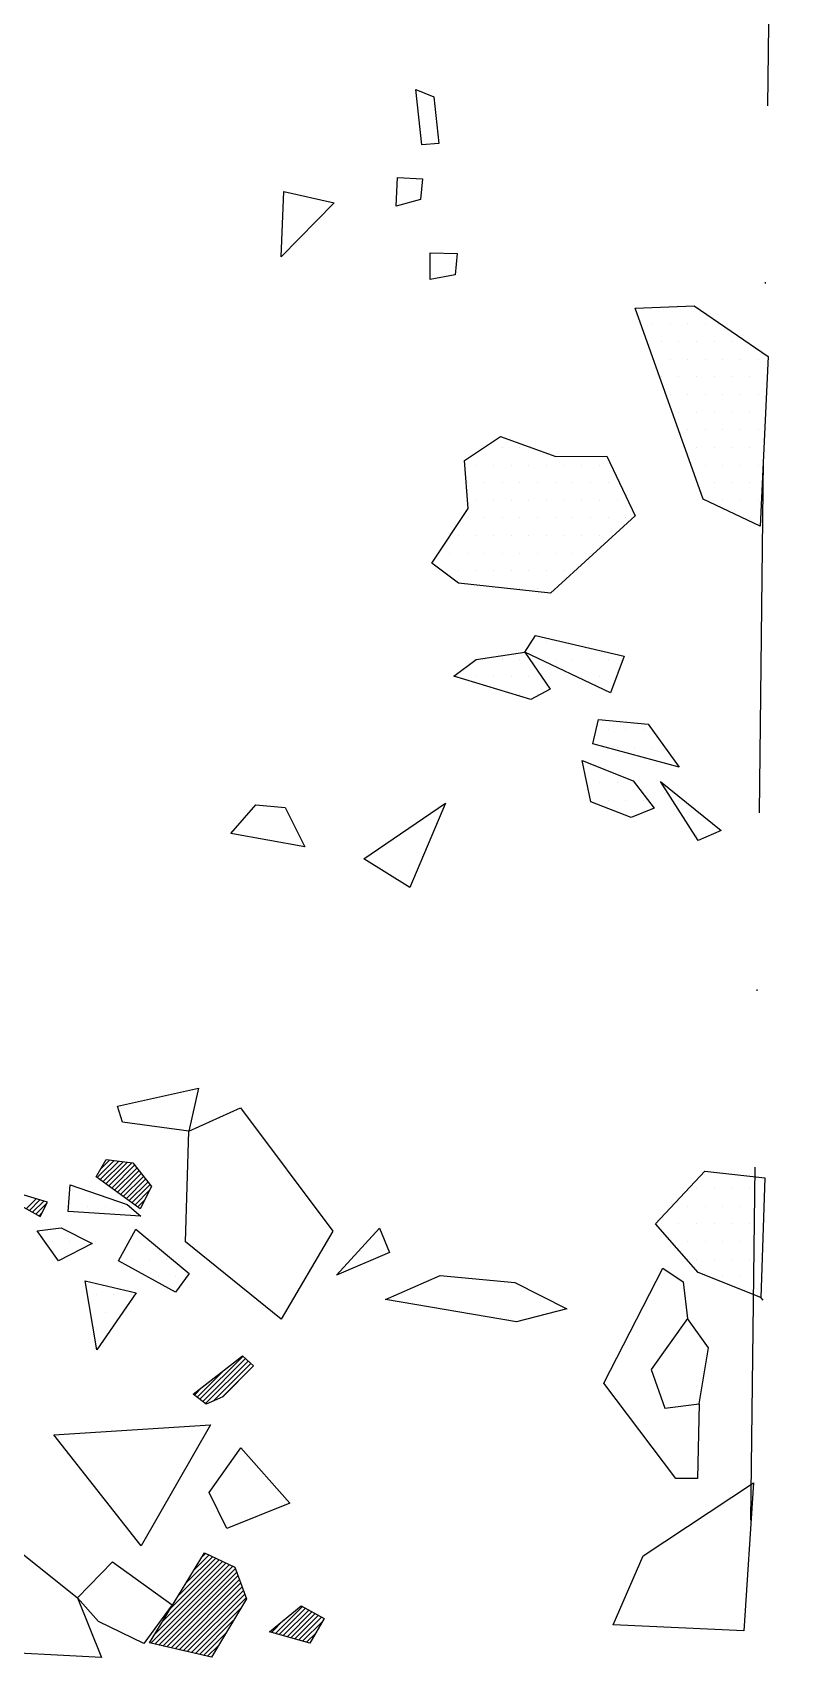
# Model space of a CAD drawing. Header units: metres. Extents: x -383 to -245, y -1541 to -1305.
# Drawn here: x -298.3 to -244.7, y -1540.7 to -1425.6 of the extents above; entities that cross this region are included whole.
import ezdxf

# ---------------------------------------------------------------- set-up
doc = ezdxf.new("R2010")
doc.units = ezdxf.units.M
doc.header["$LTSCALE"] = 25
doc.header["$MEASUREMENT"] = 0
doc.linetypes.add('STRICHPUNKTX2', pattern=[2, 1, -0.5, 0, -0.5])
doc.layers.get('0').update_dxf_attribs({"linetype": 'CONTINUOUS'})
for name, color, linetype in [('GRABUNGSGRENZE', 3, 'STRICHPUNKTX2'), ('KNOCHEN', 2, 'CONTINUOUS'), ('KNOCHENSCHRAFF', 2, 'CONTINUOUS'), ('STEINE', 4, 'CONTINUOUS'), ('STEINESCHRAFF', 4, 'CONTINUOUS')]:
    doc.layers.add(name, color=color, linetype=linetype)

# ---------------------------------------------------------------- blocks, each defined once
blk = doc.blocks.new('*X4')
at = {"color": 0}
for p, q in [((-293.68, -1506.73), (-292.48, -1505.52)), ((-293.48, -1506.16), (-292.79, -1505.48)), ((-293.48, -1506.87), (-292.16, -1505.56)), ((-293.28, -1507.02), (-291.85, -1505.6)), ((-293.07, -1507.17), (-291.54, -1505.64)), ((-292.87, -1507.32), (-291.23, -1505.68)), ((-292.66, -1507.47), (-291.04, -1505.85)), ((-292.46, -1507.62), (-290.89, -1506.05)), ((-292.26, -1507.77), (-290.73, -1506.25)), ((-292.05, -1507.92), (-290.57, -1506.44)), ((-291.85, -1508.07), (-290.42, -1506.64)), ((-291.64, -1508.22), (-290.26, -1506.84)), ((-291.44, -1508.37), (-290.1, -1507.04)), ((-291.23, -1508.52), (-289.95, -1507.23)), ((-291.03, -1508.67), (-289.97, -1507.6)), ((-298.72, -1508.93), (-298.01, -1508.22)), ((-298.49, -1509.05), (-297.74, -1508.3)), ((-298.26, -1509.18), (-297.47, -1508.39)), ((-298.03, -1509.31), (-297.26, -1508.53)), ((-290.83, -1508.82), (-290.34, -1508.33)), ((-297.81, -1509.43), (-297.6, -1509.23)), ((-286.41, -1522.43), (-283.36, -1519.38)), ((-286.61, -1522.28), (-284.71, -1520.38)), ((-286.21, -1522.59), (-283.18, -1519.55)), ((-286.01, -1522.74), (-282.99, -1519.72)), ((-285.47, -1522.56), (-282.81, -1519.89)), ((-284.84, -1522.28), (-282.63, -1520.06)), ((-286.81, -1522.13), (-286.27, -1521.59)), ((-289.9, -1539.71), (-284.33, -1534.14)), ((-289.61, -1539.78), (-284.09, -1534.26)), ((-289.59, -1539.05), (-284.57, -1534.03)), ((-289.04, -1538.14), (-284.81, -1533.92)), ((-288.48, -1537.23), (-285.05, -1533.8)), ((-287.93, -1536.32), (-285.29, -1533.69)), ((-287.37, -1535.41), (-285.53, -1533.58)), ((-286.82, -1534.51), (-285.77, -1533.46)), ((-286.26, -1533.6), (-286.01, -1533.35)), ((-289.32, -1539.84), (-283.91, -1534.43)), ((-289.04, -1539.91), (-283.81, -1534.68)), ((-288.75, -1539.97), (-283.72, -1534.94)), ((-288.46, -1540.04), (-283.62, -1535.2)), ((-288.17, -1540.11), (-283.53, -1535.46)), ((-287.89, -1540.17), (-283.43, -1535.72)), ((-287.6, -1540.24), (-283.34, -1535.98)), ((-287.31, -1540.3), (-283.24, -1536.24)), ((-287.02, -1540.37), (-283.15, -1536.49)), ((-286.73, -1540.43), (-283.52, -1537.22)), ((-281.07, -1539.01), (-279.16, -1537.11)), ((-280.8, -1539.09), (-278.94, -1537.23)), ((-280.52, -1539.17), (-278.71, -1537.36)), ((-280.24, -1539.25), (-278.48, -1537.49)), ((-279.97, -1539.33), (-278.26, -1537.61)), ((-279.69, -1539.4), (-278.03, -1537.74)), ((-286.45, -1540.5), (-284.05, -1538.1)), ((-286.16, -1540.57), (-284.58, -1538.99)), ((-281.35, -1538.94), (-280.47, -1538.06)), ((-279.42, -1539.48), (-277.8, -1537.87)), ((-279.14, -1539.56), (-277.72, -1538.14)), ((-278.86, -1539.64), (-278.21, -1538.99)), ((-285.87, -1540.63), (-285.11, -1539.87))]:
    blk.add_line(p, q, dxfattribs=at)
blk = doc.blocks.new('*X8')
at = {"color": 0}
for p, q in [((-254.375, -1446.25), (-254.375, -1446.25)), ((-253.125, -1446.25), (-253.125, -1446.25)), ((-251.875, -1446.25), (-251.875, -1446.25)), ((-250.625, -1446.25), (-250.625, -1446.25)), ((-253.75, -1447.5), (-253.75, -1447.5)), ((-252.5, -1447.5), (-252.5, -1447.5)), ((-251.25, -1447.5), (-251.25, -1447.5)), ((-250, -1447.5), (-250, -1447.5)), ((-248.75, -1447.5), (-248.75, -1447.5)), ((-253.125, -1448.75), (-253.125, -1448.75)), ((-251.875, -1448.75), (-251.875, -1448.75)), ((-250.625, -1448.75), (-250.625, -1448.75)), ((-249.375, -1448.75), (-249.375, -1448.75)), ((-248.125, -1448.75), (-248.125, -1448.75)), ((-246.875, -1448.75), (-246.875, -1448.75)), ((-253.75, -1450), (-253.75, -1450)), ((-252.5, -1450), (-252.5, -1450)), ((-251.25, -1450), (-251.25, -1450)), ((-250, -1450), (-250, -1450)), ((-248.75, -1450), (-248.75, -1450)), ((-247.5, -1450), (-247.5, -1450)), ((-253.125, -1451.25), (-253.125, -1451.25)), ((-251.875, -1451.25), (-251.875, -1451.25)), ((-250.625, -1451.25), (-250.625, -1451.25)), ((-249.375, -1451.25), (-249.375, -1451.25)), ((-248.125, -1451.25), (-248.125, -1451.25)), ((-246.875, -1451.25), (-246.875, -1451.25)), ((-252.5, -1452.5), (-252.5, -1452.5)), ((-251.25, -1452.5), (-251.25, -1452.5)), ((-250, -1452.5), (-250, -1452.5)), ((-248.75, -1452.5), (-248.75, -1452.5)), ((-247.5, -1452.5), (-247.5, -1452.5)), ((-251.875, -1453.75), (-251.875, -1453.75)), ((-250.625, -1453.75), (-250.625, -1453.75)), ((-249.375, -1453.75), (-249.375, -1453.75)), ((-248.125, -1453.75), (-248.125, -1453.75)), ((-246.875, -1453.75), (-246.875, -1453.75)), ((-266.25, -1455), (-266.25, -1455)), ((-265, -1455), (-265, -1455)), ((-263.75, -1455), (-263.75, -1455)), ((-251.25, -1455), (-251.25, -1455)), ((-250, -1455), (-250, -1455)), ((-248.75, -1455), (-248.75, -1455)), ((-247.5, -1455), (-247.5, -1455)), ((-266.875, -1456.25), (-266.875, -1456.25)), ((-265.625, -1456.25), (-265.625, -1456.25)), ((-264.375, -1456.25), (-264.375, -1456.25)), ((-263.125, -1456.25), (-263.125, -1456.25)), ((-261.875, -1456.25), (-261.875, -1456.25)), ((-260.625, -1456.25), (-260.625, -1456.25)), ((-259.375, -1456.25), (-259.375, -1456.25)), ((-258.125, -1456.25), (-258.125, -1456.25)), ((-250.625, -1456.25), (-250.625, -1456.25)), ((-249.375, -1456.25), (-249.375, -1456.25)), ((-248.125, -1456.25), (-248.125, -1456.25)), ((-246.875, -1456.25), (-246.875, -1456.25)), ((-267.5, -1457.5), (-267.5, -1457.5)), ((-266.25, -1457.5), (-266.25, -1457.5)), ((-265, -1457.5), (-265, -1457.5)), ((-263.75, -1457.5), (-263.75, -1457.5)), ((-262.5, -1457.5), (-262.5, -1457.5)), ((-261.25, -1457.5), (-261.25, -1457.5)), ((-260, -1457.5), (-260, -1457.5)), ((-258.75, -1457.5), (-258.75, -1457.5)), ((-257.5, -1457.5), (-257.5, -1457.5)), ((-250, -1457.5), (-250, -1457.5)), ((-248.75, -1457.5), (-248.75, -1457.5)), ((-247.5, -1457.5), (-247.5, -1457.5)), ((-266.875, -1458.75), (-266.875, -1458.75)), ((-265.625, -1458.75), (-265.625, -1458.75)), ((-264.375, -1458.75), (-264.375, -1458.75)), ((-263.125, -1458.75), (-263.125, -1458.75)), ((-261.875, -1458.75), (-261.875, -1458.75)), ((-260.625, -1458.75), (-260.625, -1458.75)), ((-259.375, -1458.75), (-259.375, -1458.75)), ((-258.125, -1458.75), (-258.125, -1458.75)), ((-256.875, -1458.75), (-256.875, -1458.75)), ((-249.375, -1458.75), (-249.375, -1458.75)), ((-248.125, -1458.75), (-248.125, -1458.75)), ((-246.875, -1458.75), (-246.875, -1458.75)), ((-267.5, -1460), (-267.5, -1460)), ((-266.25, -1460), (-266.25, -1460)), ((-265, -1460), (-265, -1460)), ((-263.75, -1460), (-263.75, -1460)), ((-262.5, -1460), (-262.5, -1460)), ((-261.25, -1460), (-261.25, -1460)), ((-260, -1460), (-260, -1460)), ((-258.75, -1460), (-258.75, -1460)), ((-257.5, -1460), (-257.5, -1460)), ((-256.25, -1460), (-256.25, -1460)), ((-247.5, -1460), (-247.5, -1460)), ((-268.125, -1461.25), (-268.125, -1461.25)), ((-266.875, -1461.25), (-266.875, -1461.25)), ((-265.625, -1461.25), (-265.625, -1461.25)), ((-264.375, -1461.25), (-264.375, -1461.25)), ((-263.125, -1461.25), (-263.125, -1461.25)), ((-261.875, -1461.25), (-261.875, -1461.25)), ((-260.625, -1461.25), (-260.625, -1461.25)), ((-259.375, -1461.25), (-259.375, -1461.25)), ((-258.125, -1461.25), (-258.125, -1461.25)), ((-268.75, -1462.5), (-268.75, -1462.5)), ((-267.5, -1462.5), (-267.5, -1462.5)), ((-266.25, -1462.5), (-266.25, -1462.5)), ((-265, -1462.5), (-265, -1462.5)), ((-263.75, -1462.5), (-263.75, -1462.5)), ((-262.5, -1462.5), (-262.5, -1462.5)), ((-261.25, -1462.5), (-261.25, -1462.5)), ((-260, -1462.5), (-260, -1462.5)), ((-258.75, -1462.5), (-258.75, -1462.5)), ((-268.125, -1463.75), (-268.125, -1463.75)), ((-266.875, -1463.75), (-266.875, -1463.75)), ((-265.625, -1463.75), (-265.625, -1463.75)), ((-264.375, -1463.75), (-264.375, -1463.75)), ((-263.125, -1463.75), (-263.125, -1463.75)), ((-261.875, -1463.75), (-261.875, -1463.75)), ((-260.625, -1463.75), (-260.625, -1463.75)), ((-263.75, -1465), (-263.75, -1465)), ((-262.5, -1465), (-262.5, -1465)), ((-261.25, -1465), (-261.25, -1465)), ((-261.875, -1468.75), (-261.875, -1468.75)), ((-266.25, -1470), (-266.25, -1470)), ((-265, -1470), (-265, -1470)), ((-263.75, -1470), (-263.75, -1470)), ((-261.25, -1470), (-261.25, -1470)), ((-260, -1470), (-260, -1470)), ((-258.75, -1470), (-258.75, -1470)), ((-257.5, -1470), (-257.5, -1470)), ((-268.125, -1471.25), (-268.125, -1471.25)), ((-266.875, -1471.25), (-266.875, -1471.25)), ((-265.625, -1471.25), (-265.625, -1471.25)), ((-264.375, -1471.25), (-264.375, -1471.25)), ((-263.125, -1471.25), (-263.125, -1471.25)), ((-259.375, -1471.25), (-259.375, -1471.25)), ((-258.125, -1471.25), (-258.125, -1471.25)), ((-263.75, -1472.5), (-263.75, -1472.5)), ((-262.5, -1472.5), (-262.5, -1472.5)), ((-257.5, -1475), (-257.5, -1475)), ((-256.25, -1475), (-256.25, -1475)), ((-255, -1475), (-255, -1475)), ((-256.875, -1476.25), (-256.875, -1476.25)), ((-255.625, -1476.25), (-255.625, -1476.25)), ((-254.375, -1476.25), (-254.375, -1476.25)), ((-258.75, -1477.5), (-258.75, -1477.5)), ((-258.125, -1478.75), (-258.125, -1478.75)), ((-256.875, -1478.75), (-256.875, -1478.75)), ((-258.75, -1480), (-258.75, -1480)), ((-257.5, -1480), (-257.5, -1480)), ((-256.25, -1480), (-256.25, -1480)), ((-255, -1480), (-255, -1480)), ((-252.5, -1480), (-252.5, -1480)), ((-251.875, -1481.25), (-251.875, -1481.25)), ((-250.625, -1481.25), (-250.625, -1481.25)), ((-251.25, -1482.5), (-251.25, -1482.5)), ((-295, -1507.5), (-295, -1507.5)), ((-251.25, -1507.5), (-251.25, -1507.5)), ((-250, -1507.5), (-250, -1507.5)), ((-248.75, -1507.5), (-248.75, -1507.5)), ((-247.5, -1507.5), (-247.5, -1507.5)), ((-295.625, -1508.75), (-295.625, -1508.75)), ((-294.375, -1508.75), (-294.375, -1508.75)), ((-293.125, -1508.75), (-293.125, -1508.75)), ((-291.875, -1508.75), (-291.875, -1508.75)), ((-251.875, -1508.75), (-251.875, -1508.75)), ((-250.625, -1508.75), (-250.625, -1508.75)), ((-249.375, -1508.75), (-249.375, -1508.75)), ((-248.125, -1508.75), (-248.125, -1508.75)), ((-253.75, -1510), (-253.75, -1510)), ((-252.5, -1510), (-252.5, -1510)), ((-251.25, -1510), (-251.25, -1510)), ((-250, -1510), (-250, -1510)), ((-248.75, -1510), (-248.75, -1510)), ((-247.5, -1510), (-247.5, -1510)), ((-296.875, -1511.25), (-296.875, -1511.25)), ((-295.625, -1511.25), (-295.625, -1511.25)), ((-294.375, -1511.25), (-294.375, -1511.25)), ((-290.625, -1511.25), (-290.625, -1511.25)), ((-251.875, -1511.25), (-251.875, -1511.25)), ((-250.625, -1511.25), (-250.625, -1511.25)), ((-249.375, -1511.25), (-249.375, -1511.25)), ((-248.125, -1511.25), (-248.125, -1511.25)), ((-296.25, -1512.5), (-296.25, -1512.5)), ((-291.25, -1512.5), (-291.25, -1512.5)), ((-290, -1512.5), (-290, -1512.5)), ((-288.75, -1512.5), (-288.75, -1512.5)), ((-251.25, -1512.5), (-251.25, -1512.5)), ((-250, -1512.5), (-250, -1512.5)), ((-248.75, -1512.5), (-248.75, -1512.5)), ((-247.5, -1512.5), (-247.5, -1512.5)), ((-289.375, -1513.75), (-289.375, -1513.75)), ((-288.125, -1513.75), (-288.125, -1513.75)), ((-249.375, -1513.75), (-249.375, -1513.75)), ((-248.125, -1513.75), (-248.125, -1513.75)), ((-293.75, -1515), (-293.75, -1515)), ((-292.5, -1515), (-292.5, -1515)), ((-291.25, -1515), (-291.25, -1515)), ((-293.125, -1516.25), (-293.125, -1516.25)), ((-291.875, -1516.25), (-291.875, -1516.25)), ((-293.75, -1517.5), (-293.75, -1517.5))]:
    blk.add_line(p, q, dxfattribs=at)

msp = doc.modelspace()

# ---------------------------------------------------------------- linework, layer by layer
at = {"layer": 'GRABUNGSGRENZE'}
msp.add_lwpolyline([(-382.89, -1540.22), (-383.25, -1305.69), (-244.74, -1305.61), (-247.53, -1540.46)], dxfattribs=at)
at = {"layer": 'KNOCHEN'}
for points in [[(-290.65, -1508.95), (-293.77, -1506.67), (-293.06, -1505.44), (-291.17, -1505.69), (-289.84, -1507.36), (-290.65, -1508.95)], [(-297.22, -1508.46), (-302.27, -1506.95), (-297.73, -1509.48), (-297.22, -1508.46)], [(-286.89, -1522.07), (-283.39, -1519.36), (-282.62, -1520.07), (-284.8, -1522.26), (-285.97, -1522.78), (-285.97, -1522.78)], [(-285.97, -1522.78), (-286.89, -1522.07)], [(-289.98, -1539.69), (-286.09, -1533.31), (-283.95, -1534.32), (-283.12, -1536.56), (-285.6, -1540.69), (-289.98, -1539.69)], [(-281.49, -1538.9), (-279.25, -1537.06), (-277.62, -1537.97), (-278.63, -1539.7), (-281.49, -1538.9)]]:
    msp.add_lwpolyline(points, dxfattribs=at)
at = {"layer": 'STEINE'}
for points in [[(-270.71, -1433.58), (-271.13, -1429.66), (-269.85, -1430.17), (-269.49, -1433.48), (-270.71, -1433.58)], [(-272.52, -1437.92), (-272.43, -1435.88), (-270.65, -1435.98), (-270.8, -1437.45), (-272.52, -1437.92)], [(-280.66, -1441.51), (-280.47, -1436.88), (-276.9, -1437.68), (-280.66, -1441.51)], [(-270.11, -1443.1), (-270.12, -1441.22), (-268.19, -1441.26), (-268.33, -1442.79), (-270.11, -1443.1)], [(-246.74, -1460.58), (-250.77, -1458.66), (-255.6, -1445.14), (-251.42, -1444.97), (-246.17, -1448.57), (-246.74, -1460.58)], [(-261.59, -1465.32), (-268.1, -1464.63), (-269.99, -1463.21), (-267.41, -1459.33), (-267.68, -1455.92), (-265.14, -1454.23), (-261.21, -1455.64), (-257.6, -1455.63), (-255.6, -1459.85), (-261.59, -1465.32)], [(-263.4, -1469.5), (-262.64, -1468.32), (-256.38, -1469.78), (-257.33, -1472.38), (-263.4, -1469.5)], [(-262.98, -1472.86), (-268.44, -1471.2), (-266.86, -1470.02), (-263.4, -1469.5), (-261.61, -1472.14), (-262.98, -1472.86)], [(-258.59, -1476), (-258.19, -1474.27), (-254.68, -1474.61), (-252.48, -1477.66), (-258.59, -1476)], [(-258.73, -1480.12), (-259.35, -1477.17), (-255.73, -1478.63), (-254.25, -1480.56), (-255.88, -1481.23), (-258.73, -1480.12)], [(-253.8, -1478.68), (-249.51, -1482.13), (-251.14, -1482.84), (-253.8, -1478.68)], [(-274.81, -1484.15), (-269.02, -1480.21), (-271.54, -1486.17), (-274.81, -1484.15)], [(-284.23, -1482.35), (-282.46, -1480.31), (-280.37, -1480.5), (-278.98, -1483.3), (-284.23, -1482.35)], [(-291.9, -1502.79), (-292.26, -1501.67), (-286.51, -1500.38), (-287.21, -1503.44), (-291.9, -1502.79)], [(-280.65, -1516.75), (-287.44, -1511.28), (-287.21, -1503.44), (-283.55, -1501.79), (-277, -1510.53), (-280.65, -1516.75)], [(-246.54, -1515.41), (-246.7, -1515.21), (-251.13, -1513.44), (-254.15, -1509.99), (-250.65, -1506.26), (-246.42, -1506.75), (-246.7, -1515.21)], [(-295.74, -1509.12), (-295.6, -1507.23), (-291.57, -1508.64), (-290.6, -1509.45), (-295.74, -1509.12)], [(-296.44, -1512.63), (-297.93, -1510.5), (-296.25, -1510.29), (-294.05, -1511.4), (-296.44, -1512.63)], [(-288.14, -1514.84), (-292.17, -1512.62), (-290.95, -1510.37), (-287.17, -1513.51), (-288.14, -1514.84)], [(-276.74, -1513.63), (-273.7, -1510.31), (-272.98, -1512.04), (-276.74, -1513.63)], [(-273.27, -1515.35), (-269.41, -1513.66), (-264.11, -1514.15), (-260.44, -1516.02), (-264, -1516.95), (-273.27, -1515.35)], [(-251.05, -1522.75), (-251.18, -1528.05), (-252.71, -1528.05), (-257.82, -1521.3), (-253.63, -1513.14), (-252.2, -1514.1), (-251.88, -1516.7)], [(-293.72, -1518.93), (-294.55, -1514.05), (-290.94, -1514.9), (-293.72, -1518.93)], [(-251.88, -1516.7), (-254.47, -1520.32), (-253.49, -1523.07), (-251.05, -1522.75), (-250.4, -1518.78), (-251.88, -1516.7)], [(-290.57, -1532.82), (-296.76, -1524.95), (-285.66, -1524.25), (-290.57, -1532.82)], [(-284.52, -1531.58), (-285.75, -1529.04), (-283.52, -1525.87), (-280.04, -1529.78), (-284.52, -1531.58)], [(-247.89, -1538.83), (-257.15, -1538.4), (-255.03, -1533.51), (-247.21, -1528.34), (-247.89, -1538.83)], [(-315.64, -1539.98), (-312.19, -1538.29), (-309.24, -1536.96), (-299.94, -1532.6), (-295.09, -1536.5), (-293.39, -1540.72), (-302.4, -1540.24), (-307.09, -1540.06), (-315.64, -1539.98)], [(-290.39, -1539.74), (-293.6, -1538.18), (-295.09, -1536.5), (-292.6, -1533.95), (-288.37, -1536.99), (-290.39, -1539.74)]]:
    msp.add_lwpolyline(points, dxfattribs=at)

# ---------------------------------------------------------------- block references
at = {"layer": 'KNOCHENSCHRAFF'}
msp.add_blockref('*X4', (0, 0), dxfattribs=at)
at = {"layer": 'STEINESCHRAFF'}
msp.add_blockref('*X8', (0, 0), dxfattribs=at)

doc.saveas('drawing.dxf')
